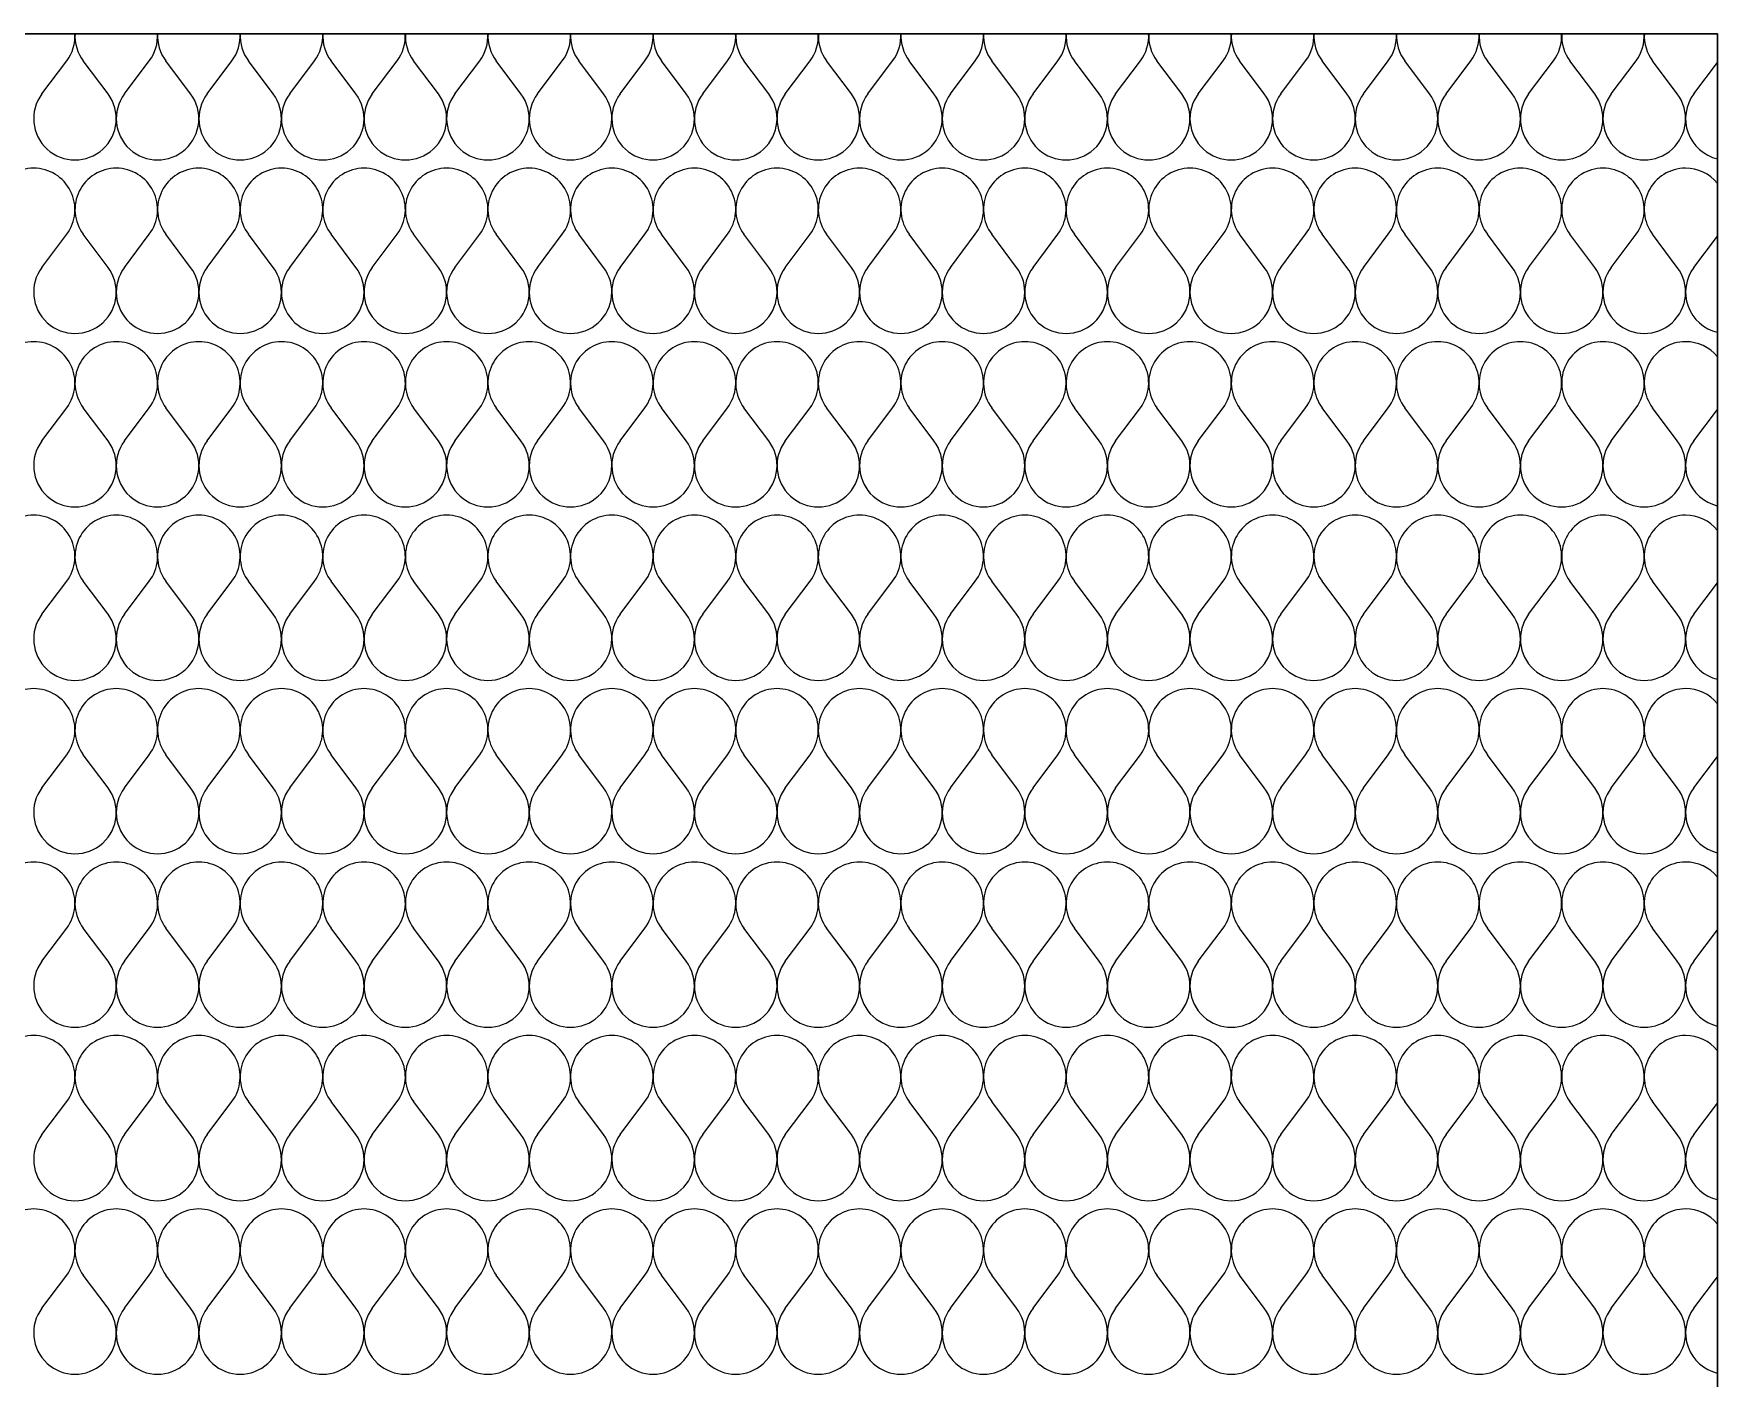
# Model space of a CAD drawing. Header units: centimetres. Extents: x 2952 to 4857, y -1578 to 78.
# Drawn here: x 3684 to 3745.2, y -957.7 to -908.9 of the extents above; entities that cross this region are included whole.
import ezdxf

# ---------------------------------------------------------------- set-up
doc = ezdxf.new("R2010")
doc.units = ezdxf.units.CM
doc.header["$MEASUREMENT"] = 0
doc.layers.add('fill', color=7, linetype='Continuous')

# ---------------------------------------------------------------- blocks, each defined once
blk = doc.blocks.new('*X4')
at = {"layer": 'fill', "color": 150, "linetype": 'Continuous', "lineweight": 13}
for p, q in [((3684.3, -911.1), (3685.2, -909.9)), ((3686.7, -911.1), (3685.8, -909.9)), ((3687.3, -911.1), (3688.2, -909.9)), ((3689.7, -911.1), (3688.8, -909.9)), ((3690.3, -911.1), (3691.2, -909.9)), ((3692.7, -911.1), (3691.8, -909.9)), ((3693.3, -911.1), (3694.2, -909.9)), ((3695.7, -911.1), (3694.8, -909.9)), ((3696.3, -911.1), (3697.2, -909.9)), ((3698.7, -911.1), (3697.8, -909.9)), ((3699.3, -911.1), (3700.2, -909.9)), ((3701.7, -911.1), (3700.8, -909.9)), ((3702.3, -911.1), (3703.2, -909.9)), ((3704.7, -911.1), (3703.8, -909.9)), ((3705.3, -911.1), (3706.2, -909.9)), ((3707.7, -911.1), (3706.8, -909.9)), ((3708.3, -911.1), (3709.2, -909.9)), ((3710.7, -911.1), (3709.8, -909.9)), ((3711.3, -911.1), (3712.2, -909.9)), ((3713.7, -911.1), (3712.8, -909.9)), ((3714.3, -911.1), (3715.2, -909.9)), ((3716.7, -911.1), (3715.8, -909.9)), ((3717.3, -911.1), (3718.2, -909.9)), ((3719.7, -911.1), (3718.8, -909.9)), ((3720.3, -911.1), (3721.2, -909.9)), ((3722.7, -911.1), (3721.8, -909.9)), ((3723.3, -911.1), (3724.2, -909.9)), ((3725.7, -911.1), (3724.8, -909.9)), ((3726.3, -911.1), (3727.2, -909.9)), ((3728.7, -911.1), (3727.8, -909.9)), ((3729.3, -911.1), (3730.2, -909.9)), ((3731.7, -911.1), (3730.8, -909.9)), ((3732.3, -911.1), (3733.2, -909.9)), ((3734.7, -911.1), (3733.8, -909.9)), ((3735.3, -911.1), (3736.2, -909.9)), ((3737.7, -911.1), (3736.8, -909.9)), ((3738.3, -911.1), (3739.2, -909.9)), ((3740.7, -911.1), (3739.8, -909.9)), ((3741.3, -911.1), (3742.2, -909.9)), ((3743.7, -911.1), (3742.8, -909.9)), ((3744.3, -911.1), (3745.154, -909.962)), ((3684.3, -917.4), (3685.2, -916.2)), ((3686.7, -917.4), (3685.8, -916.2)), ((3687.3, -917.4), (3688.2, -916.2)), ((3689.7, -917.4), (3688.8, -916.2)), ((3690.3, -917.4), (3691.2, -916.2)), ((3692.7, -917.4), (3691.8, -916.2)), ((3693.3, -917.4), (3694.2, -916.2)), ((3695.7, -917.4), (3694.8, -916.2)), ((3696.3, -917.4), (3697.2, -916.2)), ((3698.7, -917.4), (3697.8, -916.2)), ((3699.3, -917.4), (3700.2, -916.2)), ((3701.7, -917.4), (3700.8, -916.2)), ((3702.3, -917.4), (3703.2, -916.2)), ((3704.7, -917.4), (3703.8, -916.2)), ((3705.3, -917.4), (3706.2, -916.2)), ((3707.7, -917.4), (3706.8, -916.2)), ((3708.3, -917.4), (3709.2, -916.2)), ((3710.7, -917.4), (3709.8, -916.2)), ((3711.3, -917.4), (3712.2, -916.2)), ((3713.7, -917.4), (3712.8, -916.2)), ((3714.3, -917.4), (3715.2, -916.2)), ((3716.7, -917.4), (3715.8, -916.2)), ((3717.3, -917.4), (3718.2, -916.2)), ((3719.7, -917.4), (3718.8, -916.2)), ((3720.3, -917.4), (3721.2, -916.2)), ((3722.7, -917.4), (3721.8, -916.2)), ((3723.3, -917.4), (3724.2, -916.2)), ((3725.7, -917.4), (3724.8, -916.2)), ((3726.3, -917.4), (3727.2, -916.2)), ((3728.7, -917.4), (3727.8, -916.2)), ((3729.3, -917.4), (3730.2, -916.2)), ((3731.7, -917.4), (3730.8, -916.2)), ((3732.3, -917.4), (3733.2, -916.2)), ((3734.7, -917.4), (3733.8, -916.2)), ((3735.3, -917.4), (3736.2, -916.2)), ((3737.7, -917.4), (3736.8, -916.2)), ((3738.3, -917.4), (3739.2, -916.2)), ((3740.7, -917.4), (3739.8, -916.2)), ((3741.3, -917.4), (3742.2, -916.2)), ((3743.7, -917.4), (3742.8, -916.2)), ((3744.3, -917.4), (3745.154, -916.262)), ((3684.3, -923.7), (3685.2, -922.5)), ((3686.7, -923.7), (3685.8, -922.5)), ((3687.3, -923.7), (3688.2, -922.5)), ((3689.7, -923.7), (3688.8, -922.5)), ((3690.3, -923.7), (3691.2, -922.5)), ((3692.7, -923.7), (3691.8, -922.5)), ((3693.3, -923.7), (3694.2, -922.5)), ((3695.7, -923.7), (3694.8, -922.5)), ((3696.3, -923.7), (3697.2, -922.5)), ((3698.7, -923.7), (3697.8, -922.5)), ((3699.3, -923.7), (3700.2, -922.5)), ((3701.7, -923.7), (3700.8, -922.5)), ((3702.3, -923.7), (3703.2, -922.5)), ((3704.7, -923.7), (3703.8, -922.5)), ((3705.3, -923.7), (3706.2, -922.5)), ((3707.7, -923.7), (3706.8, -922.5)), ((3708.3, -923.7), (3709.2, -922.5)), ((3710.7, -923.7), (3709.8, -922.5)), ((3711.3, -923.7), (3712.2, -922.5)), ((3713.7, -923.7), (3712.8, -922.5)), ((3714.3, -923.7), (3715.2, -922.5)), ((3716.7, -923.7), (3715.8, -922.5)), ((3717.3, -923.7), (3718.2, -922.5)), ((3719.7, -923.7), (3718.8, -922.5)), ((3720.3, -923.7), (3721.2, -922.5)), ((3722.7, -923.7), (3721.8, -922.5)), ((3723.3, -923.7), (3724.2, -922.5)), ((3725.7, -923.7), (3724.8, -922.5)), ((3726.3, -923.7), (3727.2, -922.5)), ((3728.7, -923.7), (3727.8, -922.5)), ((3729.3, -923.7), (3730.2, -922.5)), ((3731.7, -923.7), (3730.8, -922.5)), ((3732.3, -923.7), (3733.2, -922.5)), ((3734.7, -923.7), (3733.8, -922.5)), ((3735.3, -923.7), (3736.2, -922.5)), ((3737.7, -923.7), (3736.8, -922.5)), ((3738.3, -923.7), (3739.2, -922.5)), ((3740.7, -923.7), (3739.8, -922.5)), ((3741.3, -923.7), (3742.2, -922.5)), ((3743.7, -923.7), (3742.8, -922.5)), ((3744.3, -923.7), (3745.154, -922.562)), ((3684.3, -930), (3685.2, -928.8)), ((3686.7, -930), (3685.8, -928.8)), ((3687.3, -930), (3688.2, -928.8)), ((3689.7, -930), (3688.8, -928.8)), ((3690.3, -930), (3691.2, -928.8)), ((3692.7, -930), (3691.8, -928.8)), ((3693.3, -930), (3694.2, -928.8)), ((3695.7, -930), (3694.8, -928.8)), ((3696.3, -930), (3697.2, -928.8)), ((3698.7, -930), (3697.8, -928.8)), ((3699.3, -930), (3700.2, -928.8)), ((3701.7, -930), (3700.8, -928.8)), ((3702.3, -930), (3703.2, -928.8)), ((3704.7, -930), (3703.8, -928.8)), ((3705.3, -930), (3706.2, -928.8)), ((3707.7, -930), (3706.8, -928.8)), ((3708.3, -930), (3709.2, -928.8)), ((3710.7, -930), (3709.8, -928.8)), ((3711.3, -930), (3712.2, -928.8)), ((3713.7, -930), (3712.8, -928.8)), ((3714.3, -930), (3715.2, -928.8)), ((3716.7, -930), (3715.8, -928.8)), ((3717.3, -930), (3718.2, -928.8)), ((3719.7, -930), (3718.8, -928.8)), ((3720.3, -930), (3721.2, -928.8)), ((3722.7, -930), (3721.8, -928.8)), ((3723.3, -930), (3724.2, -928.8)), ((3725.7, -930), (3724.8, -928.8)), ((3726.3, -930), (3727.2, -928.8)), ((3728.7, -930), (3727.8, -928.8)), ((3729.3, -930), (3730.2, -928.8)), ((3731.7, -930), (3730.8, -928.8)), ((3732.3, -930), (3733.2, -928.8)), ((3734.7, -930), (3733.8, -928.8)), ((3735.3, -930), (3736.2, -928.8)), ((3737.7, -930), (3736.8, -928.8)), ((3738.3, -930), (3739.2, -928.8)), ((3740.7, -930), (3739.8, -928.8)), ((3741.3, -930), (3742.2, -928.8)), ((3743.7, -930), (3742.8, -928.8)), ((3744.3, -930), (3745.154, -928.862)), ((3684.3, -936.3), (3685.2, -935.1)), ((3686.7, -936.3), (3685.8, -935.1)), ((3687.3, -936.3), (3688.2, -935.1)), ((3689.7, -936.3), (3688.8, -935.1)), ((3690.3, -936.3), (3691.2, -935.1)), ((3692.7, -936.3), (3691.8, -935.1)), ((3693.3, -936.3), (3694.2, -935.1)), ((3695.7, -936.3), (3694.8, -935.1)), ((3696.3, -936.3), (3697.2, -935.1)), ((3698.7, -936.3), (3697.8, -935.1)), ((3699.3, -936.3), (3700.2, -935.1)), ((3701.7, -936.3), (3700.8, -935.1)), ((3702.3, -936.3), (3703.2, -935.1)), ((3704.7, -936.3), (3703.8, -935.1)), ((3705.3, -936.3), (3706.2, -935.1)), ((3707.7, -936.3), (3706.8, -935.1)), ((3708.3, -936.3), (3709.2, -935.1)), ((3710.7, -936.3), (3709.8, -935.1)), ((3711.3, -936.3), (3712.2, -935.1)), ((3713.7, -936.3), (3712.8, -935.1)), ((3714.3, -936.3), (3715.2, -935.1)), ((3716.7, -936.3), (3715.8, -935.1)), ((3717.3, -936.3), (3718.2, -935.1)), ((3719.7, -936.3), (3718.8, -935.1)), ((3720.3, -936.3), (3721.2, -935.1)), ((3722.7, -936.3), (3721.8, -935.1)), ((3723.3, -936.3), (3724.2, -935.1)), ((3725.7, -936.3), (3724.8, -935.1)), ((3726.3, -936.3), (3727.2, -935.1)), ((3728.7, -936.3), (3727.8, -935.1)), ((3729.3, -936.3), (3730.2, -935.1)), ((3731.7, -936.3), (3730.8, -935.1)), ((3732.3, -936.3), (3733.2, -935.1)), ((3734.7, -936.3), (3733.8, -935.1)), ((3735.3, -936.3), (3736.2, -935.1)), ((3737.7, -936.3), (3736.8, -935.1)), ((3738.3, -936.3), (3739.2, -935.1)), ((3740.7, -936.3), (3739.8, -935.1)), ((3741.3, -936.3), (3742.2, -935.1)), ((3743.7, -936.3), (3742.8, -935.1)), ((3744.3, -936.3), (3745.154, -935.162)), ((3684.3, -942.6), (3685.2, -941.4)), ((3686.7, -942.6), (3685.8, -941.4)), ((3687.3, -942.6), (3688.2, -941.4)), ((3689.7, -942.6), (3688.8, -941.4)), ((3690.3, -942.6), (3691.2, -941.4)), ((3692.7, -942.6), (3691.8, -941.4)), ((3693.3, -942.6), (3694.2, -941.4)), ((3695.7, -942.6), (3694.8, -941.4)), ((3696.3, -942.6), (3697.2, -941.4)), ((3698.7, -942.6), (3697.8, -941.4)), ((3699.3, -942.6), (3700.2, -941.4)), ((3701.7, -942.6), (3700.8, -941.4)), ((3702.3, -942.6), (3703.2, -941.4)), ((3704.7, -942.6), (3703.8, -941.4)), ((3705.3, -942.6), (3706.2, -941.4)), ((3707.7, -942.6), (3706.8, -941.4)), ((3708.3, -942.6), (3709.2, -941.4)), ((3710.7, -942.6), (3709.8, -941.4)), ((3711.3, -942.6), (3712.2, -941.4)), ((3713.7, -942.6), (3712.8, -941.4)), ((3714.3, -942.6), (3715.2, -941.4)), ((3716.7, -942.6), (3715.8, -941.4)), ((3717.3, -942.6), (3718.2, -941.4)), ((3719.7, -942.6), (3718.8, -941.4)), ((3720.3, -942.6), (3721.2, -941.4)), ((3722.7, -942.6), (3721.8, -941.4)), ((3723.3, -942.6), (3724.2, -941.4)), ((3725.7, -942.6), (3724.8, -941.4)), ((3726.3, -942.6), (3727.2, -941.4)), ((3728.7, -942.6), (3727.8, -941.4)), ((3729.3, -942.6), (3730.2, -941.4)), ((3731.7, -942.6), (3730.8, -941.4)), ((3732.3, -942.6), (3733.2, -941.4)), ((3734.7, -942.6), (3733.8, -941.4)), ((3735.3, -942.6), (3736.2, -941.4)), ((3737.7, -942.6), (3736.8, -941.4)), ((3738.3, -942.6), (3739.2, -941.4)), ((3740.7, -942.6), (3739.8, -941.4)), ((3741.3, -942.6), (3742.2, -941.4)), ((3743.7, -942.6), (3742.8, -941.4)), ((3744.3, -942.6), (3745.154, -941.462)), ((3684.3, -948.9), (3685.2, -947.7)), ((3686.7, -948.9), (3685.8, -947.7)), ((3687.3, -948.9), (3688.2, -947.7)), ((3689.7, -948.9), (3688.8, -947.7)), ((3690.3, -948.9), (3691.2, -947.7)), ((3692.7, -948.9), (3691.8, -947.7)), ((3693.3, -948.9), (3694.2, -947.7)), ((3695.7, -948.9), (3694.8, -947.7)), ((3696.3, -948.9), (3697.2, -947.7)), ((3698.7, -948.9), (3697.8, -947.7)), ((3699.3, -948.9), (3700.2, -947.7)), ((3701.7, -948.9), (3700.8, -947.7)), ((3702.3, -948.9), (3703.2, -947.7)), ((3704.7, -948.9), (3703.8, -947.7)), ((3705.3, -948.9), (3706.2, -947.7)), ((3707.7, -948.9), (3706.8, -947.7)), ((3708.3, -948.9), (3709.2, -947.7)), ((3710.7, -948.9), (3709.8, -947.7)), ((3711.3, -948.9), (3712.2, -947.7)), ((3713.7, -948.9), (3712.8, -947.7)), ((3714.3, -948.9), (3715.2, -947.7)), ((3716.7, -948.9), (3715.8, -947.7)), ((3717.3, -948.9), (3718.2, -947.7)), ((3719.7, -948.9), (3718.8, -947.7)), ((3720.3, -948.9), (3721.2, -947.7)), ((3722.7, -948.9), (3721.8, -947.7)), ((3723.3, -948.9), (3724.2, -947.7)), ((3725.7, -948.9), (3724.8, -947.7)), ((3726.3, -948.9), (3727.2, -947.7)), ((3728.7, -948.9), (3727.8, -947.7)), ((3729.3, -948.9), (3730.2, -947.7)), ((3731.7, -948.9), (3730.8, -947.7)), ((3732.3, -948.9), (3733.2, -947.7)), ((3734.7, -948.9), (3733.8, -947.7)), ((3735.3, -948.9), (3736.2, -947.7)), ((3737.7, -948.9), (3736.8, -947.7)), ((3738.3, -948.9), (3739.2, -947.7)), ((3740.7, -948.9), (3739.8, -947.7)), ((3741.3, -948.9), (3742.2, -947.7)), ((3743.7, -948.9), (3742.8, -947.7)), ((3744.3, -948.9), (3745.154, -947.762)), ((3684.3, -955.2), (3685.2, -954)), ((3686.7, -955.2), (3685.8, -954)), ((3687.3, -955.2), (3688.2, -954)), ((3689.7, -955.2), (3688.8, -954)), ((3690.3, -955.2), (3691.2, -954)), ((3692.7, -955.2), (3691.8, -954)), ((3693.3, -955.2), (3694.2, -954)), ((3695.7, -955.2), (3694.8, -954)), ((3696.3, -955.2), (3697.2, -954)), ((3698.7, -955.2), (3697.8, -954)), ((3699.3, -955.2), (3700.2, -954)), ((3701.7, -955.2), (3700.8, -954)), ((3702.3, -955.2), (3703.2, -954)), ((3704.7, -955.2), (3703.8, -954)), ((3705.3, -955.2), (3706.2, -954)), ((3707.7, -955.2), (3706.8, -954)), ((3708.3, -955.2), (3709.2, -954)), ((3710.7, -955.2), (3709.8, -954)), ((3711.3, -955.2), (3712.2, -954)), ((3713.7, -955.2), (3712.8, -954)), ((3714.3, -955.2), (3715.2, -954)), ((3716.7, -955.2), (3715.8, -954)), ((3717.3, -955.2), (3718.2, -954)), ((3719.7, -955.2), (3718.8, -954)), ((3720.3, -955.2), (3721.2, -954)), ((3722.7, -955.2), (3721.8, -954)), ((3723.3, -955.2), (3724.2, -954)), ((3725.7, -955.2), (3724.8, -954)), ((3726.3, -955.2), (3727.2, -954)), ((3728.7, -955.2), (3727.8, -954)), ((3729.3, -955.2), (3730.2, -954)), ((3731.7, -955.2), (3730.8, -954)), ((3732.3, -955.2), (3733.2, -954)), ((3734.7, -955.2), (3733.8, -954)), ((3735.3, -955.2), (3736.2, -954)), ((3737.7, -955.2), (3736.8, -954)), ((3738.3, -955.2), (3739.2, -954)), ((3740.7, -955.2), (3739.8, -954)), ((3741.3, -955.2), (3742.2, -954)), ((3743.7, -955.2), (3742.8, -954)), ((3744.3, -955.2), (3745.154, -954.062))]:
    blk.add_line(p, q, dxfattribs=at)
for centre, start, end in [((3684, -909), 323.1301, 3.32102), ((3687, -909), 176.67898, 216.8699), ((3687, -909), 323.1301, 3.32102), ((3690, -909), 176.67898, 216.8699), ((3690, -909), 323.1301, 3.32102), ((3693, -909), 176.67898, 216.8699), ((3693, -909), 323.1301, 3.32102), ((3696, -909), 176.67898, 216.8699), ((3696, -909), 323.1301, 3.32102), ((3699, -909), 176.67898, 216.8699), ((3699, -909), 323.1301, 3.32102), ((3702, -909), 176.67898, 216.8699), ((3702, -909), 323.1301, 3.32102), ((3705, -909), 176.67898, 216.8699), ((3705, -909), 323.1301, 3.32102), ((3708, -909), 176.67898, 216.8699), ((3708, -909), 323.1301, 3.32102), ((3711, -909), 176.67898, 216.8699), ((3711, -909), 323.1301, 3.32102), ((3714, -909), 176.67898, 216.8699), ((3714, -909), 323.1301, 3.32102), ((3717, -909), 176.67898, 216.8699), ((3717, -909), 323.1301, 3.32102), ((3720, -909), 176.67898, 216.8699), ((3720, -909), 323.1301, 3.32102), ((3723, -909), 176.67898, 216.8699), ((3723, -909), 323.1301, 3.32102), ((3726, -909), 176.67898, 216.8699), ((3726, -909), 323.1301, 3.32102), ((3729, -909), 176.67898, 216.8699), ((3729, -909), 323.1301, 3.32102), ((3732, -909), 176.67898, 216.8699), ((3732, -909), 323.1301, 3.32102), ((3735, -909), 176.67898, 216.8699), ((3735, -909), 323.1301, 3.32102), ((3738, -909), 176.67898, 216.8699), ((3738, -909), 323.1301, 3.32102), ((3741, -909), 176.67898, 216.8699), ((3741, -909), 323.1301, 3.32102), ((3744, -909), 176.67898, 216.8699), ((3685.5, -912), 143.1301, 36.8699), ((3688.5, -912), 143.1301, 36.8699), ((3691.5, -912), 143.1301, 36.8699), ((3694.5, -912), 143.1301, 36.8699), ((3697.5, -912), 143.1301, 36.8699), ((3700.5, -912), 143.1301, 36.8699), ((3703.5, -912), 143.1301, 36.8699), ((3706.5, -912), 143.1301, 36.8699), ((3709.5, -912), 143.1301, 36.8699), ((3712.5, -912), 143.1301, 36.8699), ((3715.5, -912), 143.1301, 36.8699), ((3718.5, -912), 143.1301, 36.8699), ((3721.5, -912), 143.1301, 36.8699), ((3724.5, -912), 143.1301, 36.8699), ((3727.5, -912), 143.1301, 36.8699), ((3730.5, -912), 143.1301, 36.8699), ((3733.5, -912), 143.1301, 36.8699), ((3736.5, -912), 143.1301, 36.8699), ((3739.5, -912), 143.1301, 36.8699), ((3742.5, -912), 143.1301, 36.8699), ((3745.5, -912), 143.1301, 256.65104), ((3684, -915.3), 90, 216.8699), ((3684, -915.3), 323.1301, 90), ((3687, -915.3), 90, 216.8699), ((3687, -915.3), 323.1301, 90), ((3690, -915.3), 90, 216.8699), ((3690, -915.3), 323.1301, 90), ((3693, -915.3), 90, 216.8699), ((3693, -915.3), 323.1301, 90), ((3696, -915.3), 90, 216.8699), ((3696, -915.3), 323.1301, 90), ((3699, -915.3), 90, 216.8699), ((3699, -915.3), 323.1301, 90), ((3702, -915.3), 90, 216.8699), ((3702, -915.3), 323.1301, 90), ((3705, -915.3), 90, 216.8699), ((3705, -915.3), 323.1301, 90), ((3708, -915.3), 90, 216.8699), ((3708, -915.3), 323.1301, 90), ((3711, -915.3), 90, 216.8699), ((3711, -915.3), 323.1301, 90), ((3714, -915.3), 90, 216.8699), ((3714, -915.3), 323.1301, 90), ((3717, -915.3), 90, 216.8699), ((3717, -915.3), 323.1301, 90), ((3720, -915.3), 90, 216.8699), ((3720, -915.3), 323.1301, 90), ((3723, -915.3), 90, 216.8699), ((3723, -915.3), 323.1301, 90), ((3726, -915.3), 90, 216.8699), ((3726, -915.3), 323.1301, 90), ((3729, -915.3), 90, 216.8699), ((3729, -915.3), 323.1301, 90), ((3732, -915.3), 90, 216.8699), ((3732, -915.3), 323.1301, 90), ((3735, -915.3), 90, 216.8699), ((3735, -915.3), 323.1301, 90), ((3738, -915.3), 90, 216.8699), ((3738, -915.3), 323.1301, 90), ((3741, -915.3), 90, 216.8699), ((3741, -915.3), 323.1301, 90), ((3744, -915.3), 90, 216.8699), ((3744, -915.3), 39.72518, 90), ((3685.5, -918.3), 143.1301, 36.8699), ((3688.5, -918.3), 143.1301, 36.8699), ((3691.5, -918.3), 143.1301, 36.8699), ((3694.5, -918.3), 143.1301, 36.8699), ((3697.5, -918.3), 143.1301, 36.8699), ((3700.5, -918.3), 143.1301, 36.8699), ((3703.5, -918.3), 143.1301, 36.8699), ((3706.5, -918.3), 143.1301, 36.8699), ((3709.5, -918.3), 143.1301, 36.8699), ((3712.5, -918.3), 143.1301, 36.8699), ((3715.5, -918.3), 143.1301, 36.8699), ((3718.5, -918.3), 143.1301, 36.8699), ((3721.5, -918.3), 143.1301, 36.8699), ((3724.5, -918.3), 143.1301, 36.8699), ((3727.5, -918.3), 143.1301, 36.8699), ((3730.5, -918.3), 143.1301, 36.8699), ((3733.5, -918.3), 143.1301, 36.8699), ((3736.5, -918.3), 143.1301, 36.8699), ((3739.5, -918.3), 143.1301, 36.8699), ((3742.5, -918.3), 143.1301, 36.8699), ((3745.5, -918.3), 143.1301, 256.65104), ((3684, -921.6), 90, 216.8699), ((3684, -921.6), 323.1301, 90), ((3687, -921.6), 90, 216.8699), ((3687, -921.6), 323.1301, 90), ((3690, -921.6), 90, 216.8699), ((3690, -921.6), 323.1301, 90), ((3693, -921.6), 90, 216.8699), ((3693, -921.6), 323.1301, 90), ((3696, -921.6), 90, 216.8699), ((3696, -921.6), 323.1301, 90), ((3699, -921.6), 90, 216.8699), ((3699, -921.6), 323.1301, 90), ((3702, -921.6), 90, 216.8699), ((3702, -921.6), 323.1301, 90), ((3705, -921.6), 90, 216.8699), ((3705, -921.6), 323.1301, 90), ((3708, -921.6), 90, 216.8699), ((3708, -921.6), 323.1301, 90), ((3711, -921.6), 90, 216.8699), ((3711, -921.6), 323.1301, 90), ((3714, -921.6), 90, 216.8699), ((3714, -921.6), 323.1301, 90), ((3717, -921.6), 90, 216.8699), ((3717, -921.6), 323.1301, 90), ((3720, -921.6), 90, 216.8699), ((3720, -921.6), 323.1301, 90), ((3723, -921.6), 90, 216.8699), ((3723, -921.6), 323.1301, 90), ((3726, -921.6), 90, 216.8699), ((3726, -921.6), 323.1301, 90), ((3729, -921.6), 90, 216.8699), ((3729, -921.6), 323.1301, 90), ((3732, -921.6), 90, 216.8699), ((3732, -921.6), 323.1301, 90), ((3735, -921.6), 90, 216.8699), ((3735, -921.6), 323.1301, 90), ((3738, -921.6), 90, 216.8699), ((3738, -921.6), 323.1301, 90), ((3741, -921.6), 90, 216.8699), ((3741, -921.6), 323.1301, 90), ((3744, -921.6), 90, 216.8699), ((3744, -921.6), 39.72518, 90), ((3685.5, -924.6), 143.1301, 36.8699), ((3688.5, -924.6), 143.1301, 36.8699), ((3691.5, -924.6), 143.1301, 36.8699), ((3694.5, -924.6), 143.1301, 36.8699), ((3697.5, -924.6), 143.1301, 36.8699), ((3700.5, -924.6), 143.1301, 36.8699), ((3703.5, -924.6), 143.1301, 36.8699), ((3706.5, -924.6), 143.1301, 36.8699), ((3709.5, -924.6), 143.1301, 36.8699), ((3712.5, -924.6), 143.1301, 36.8699), ((3715.5, -924.6), 143.1301, 36.8699), ((3718.5, -924.6), 143.1301, 36.8699), ((3721.5, -924.6), 143.1301, 36.8699), ((3724.5, -924.6), 143.1301, 36.8699), ((3727.5, -924.6), 143.1301, 36.8699), ((3730.5, -924.6), 143.1301, 36.8699), ((3733.5, -924.6), 143.1301, 36.8699), ((3736.5, -924.6), 143.1301, 36.8699), ((3739.5, -924.6), 143.1301, 36.8699), ((3742.5, -924.6), 143.1301, 36.8699), ((3745.5, -924.6), 143.1301, 256.65104), ((3684, -927.9), 90, 216.8699), ((3684, -927.9), 323.1301, 90), ((3687, -927.9), 90, 216.8699), ((3687, -927.9), 323.1301, 90), ((3690, -927.9), 90, 216.8699), ((3690, -927.9), 323.1301, 90), ((3693, -927.9), 90, 216.8699), ((3693, -927.9), 323.1301, 90), ((3696, -927.9), 90, 216.8699), ((3696, -927.9), 323.1301, 90), ((3699, -927.9), 90, 216.8699), ((3699, -927.9), 323.1301, 90), ((3702, -927.9), 90, 216.8699), ((3702, -927.9), 323.1301, 90), ((3705, -927.9), 90, 216.8699), ((3705, -927.9), 323.1301, 90), ((3708, -927.9), 90, 216.8699), ((3708, -927.9), 323.1301, 90), ((3711, -927.9), 90, 216.8699), ((3711, -927.9), 323.1301, 90), ((3714, -927.9), 90, 216.8699), ((3714, -927.9), 323.1301, 90), ((3717, -927.9), 90, 216.8699), ((3717, -927.9), 323.1301, 90), ((3720, -927.9), 90, 216.8699), ((3720, -927.9), 323.1301, 90), ((3723, -927.9), 90, 216.8699), ((3723, -927.9), 323.1301, 90), ((3726, -927.9), 90, 216.8699), ((3726, -927.9), 323.1301, 90), ((3729, -927.9), 90, 216.8699), ((3729, -927.9), 323.1301, 90), ((3732, -927.9), 90, 216.8699), ((3732, -927.9), 323.1301, 90), ((3735, -927.9), 90, 216.8699), ((3735, -927.9), 323.1301, 90), ((3738, -927.9), 90, 216.8699), ((3738, -927.9), 323.1301, 90), ((3741, -927.9), 90, 216.8699), ((3741, -927.9), 323.1301, 90), ((3744, -927.9), 90, 216.8699), ((3744, -927.9), 39.72518, 90), ((3685.5, -930.9), 143.1301, 36.8699), ((3688.5, -930.9), 143.1301, 36.8699), ((3691.5, -930.9), 143.1301, 36.8699), ((3694.5, -930.9), 143.1301, 36.8699), ((3697.5, -930.9), 143.1301, 36.8699), ((3700.5, -930.9), 143.1301, 36.8699), ((3703.5, -930.9), 143.1301, 36.8699), ((3706.5, -930.9), 143.1301, 36.8699), ((3709.5, -930.9), 143.1301, 36.8699), ((3712.5, -930.9), 143.1301, 36.8699), ((3715.5, -930.9), 143.1301, 36.8699), ((3718.5, -930.9), 143.1301, 36.8699), ((3721.5, -930.9), 143.1301, 36.8699), ((3724.5, -930.9), 143.1301, 36.8699), ((3727.5, -930.9), 143.1301, 36.8699), ((3730.5, -930.9), 143.1301, 36.8699), ((3733.5, -930.9), 143.1301, 36.8699), ((3736.5, -930.9), 143.1301, 36.8699), ((3739.5, -930.9), 143.1301, 36.8699), ((3742.5, -930.9), 143.1301, 36.8699), ((3745.5, -930.9), 143.1301, 256.65104), ((3684, -934.2), 90, 216.8699), ((3684, -934.2), 323.1301, 90), ((3687, -934.2), 90, 216.8699), ((3687, -934.2), 323.1301, 90), ((3690, -934.2), 90, 216.8699), ((3690, -934.2), 323.1301, 90), ((3693, -934.2), 90, 216.8699), ((3693, -934.2), 323.1301, 90), ((3696, -934.2), 90, 216.8699), ((3696, -934.2), 323.1301, 90), ((3699, -934.2), 90, 216.8699), ((3699, -934.2), 323.1301, 90), ((3702, -934.2), 90, 216.8699), ((3702, -934.2), 323.1301, 90), ((3705, -934.2), 90, 216.8699), ((3705, -934.2), 323.1301, 90), ((3708, -934.2), 90, 216.8699), ((3708, -934.2), 323.1301, 90), ((3711, -934.2), 90, 216.8699), ((3711, -934.2), 323.1301, 90), ((3714, -934.2), 90, 216.8699), ((3714, -934.2), 323.1301, 90), ((3717, -934.2), 90, 216.8699), ((3717, -934.2), 323.1301, 90), ((3720, -934.2), 90, 216.8699), ((3720, -934.2), 323.1301, 90), ((3723, -934.2), 90, 216.8699), ((3723, -934.2), 323.1301, 90), ((3726, -934.2), 90, 216.8699), ((3726, -934.2), 323.1301, 90), ((3729, -934.2), 90, 216.8699), ((3729, -934.2), 323.1301, 90), ((3732, -934.2), 90, 216.8699), ((3732, -934.2), 323.1301, 90), ((3735, -934.2), 90, 216.8699), ((3735, -934.2), 323.1301, 90), ((3738, -934.2), 90, 216.8699), ((3738, -934.2), 323.1301, 90), ((3741, -934.2), 90, 216.8699), ((3741, -934.2), 323.1301, 90), ((3744, -934.2), 90, 216.8699), ((3744, -934.2), 39.72518, 90), ((3685.5, -937.2), 143.1301, 36.8699), ((3688.5, -937.2), 143.1301, 36.8699), ((3691.5, -937.2), 143.1301, 36.8699), ((3694.5, -937.2), 143.1301, 36.8699), ((3697.5, -937.2), 143.1301, 36.8699), ((3700.5, -937.2), 143.1301, 36.8699), ((3703.5, -937.2), 143.1301, 36.8699), ((3706.5, -937.2), 143.1301, 36.8699), ((3709.5, -937.2), 143.1301, 36.8699), ((3712.5, -937.2), 143.1301, 36.8699), ((3715.5, -937.2), 143.1301, 36.8699), ((3718.5, -937.2), 143.1301, 36.8699), ((3721.5, -937.2), 143.1301, 36.8699), ((3724.5, -937.2), 143.1301, 36.8699), ((3727.5, -937.2), 143.1301, 36.8699), ((3730.5, -937.2), 143.1301, 36.8699), ((3733.5, -937.2), 143.1301, 36.8699), ((3736.5, -937.2), 143.1301, 36.8699), ((3739.5, -937.2), 143.1301, 36.8699), ((3742.5, -937.2), 143.1301, 36.8699), ((3745.5, -937.2), 143.1301, 256.65104), ((3684, -940.5), 90, 216.8699), ((3684, -940.5), 323.1301, 90), ((3687, -940.5), 90, 216.8699), ((3687, -940.5), 323.1301, 90), ((3690, -940.5), 90, 216.8699), ((3690, -940.5), 323.1301, 90), ((3693, -940.5), 90, 216.8699), ((3693, -940.5), 323.1301, 90), ((3696, -940.5), 90, 216.8699), ((3696, -940.5), 323.1301, 90), ((3699, -940.5), 90, 216.8699), ((3699, -940.5), 323.1301, 90), ((3702, -940.5), 90, 216.8699), ((3702, -940.5), 323.1301, 90), ((3705, -940.5), 90, 216.8699), ((3705, -940.5), 323.1301, 90), ((3708, -940.5), 90, 216.8699), ((3708, -940.5), 323.1301, 90), ((3711, -940.5), 90, 216.8699), ((3711, -940.5), 323.1301, 90), ((3714, -940.5), 90, 216.8699), ((3714, -940.5), 323.1301, 90), ((3717, -940.5), 90, 216.8699), ((3717, -940.5), 323.1301, 90), ((3720, -940.5), 90, 216.8699), ((3720, -940.5), 323.1301, 90), ((3723, -940.5), 90, 216.8699), ((3723, -940.5), 323.1301, 90), ((3726, -940.5), 90, 216.8699), ((3726, -940.5), 323.1301, 90), ((3729, -940.5), 90, 216.8699), ((3729, -940.5), 323.1301, 90), ((3732, -940.5), 90, 216.8699), ((3732, -940.5), 323.1301, 90), ((3735, -940.5), 90, 216.8699), ((3735, -940.5), 323.1301, 90), ((3738, -940.5), 90, 216.8699), ((3738, -940.5), 323.1301, 90), ((3741, -940.5), 90, 216.8699), ((3741, -940.5), 323.1301, 90), ((3744, -940.5), 90, 216.8699), ((3744, -940.5), 39.72518, 90), ((3685.5, -943.5), 143.1301, 36.8699), ((3688.5, -943.5), 143.1301, 36.8699), ((3691.5, -943.5), 143.1301, 36.8699), ((3694.5, -943.5), 143.1301, 36.8699), ((3697.5, -943.5), 143.1301, 36.8699), ((3700.5, -943.5), 143.1301, 36.8699), ((3703.5, -943.5), 143.1301, 36.8699), ((3706.5, -943.5), 143.1301, 36.8699), ((3709.5, -943.5), 143.1301, 36.8699), ((3712.5, -943.5), 143.1301, 36.8699), ((3715.5, -943.5), 143.1301, 36.8699), ((3718.5, -943.5), 143.1301, 36.8699), ((3721.5, -943.5), 143.1301, 36.8699), ((3724.5, -943.5), 143.1301, 36.8699), ((3727.5, -943.5), 143.1301, 36.8699), ((3730.5, -943.5), 143.1301, 36.8699), ((3733.5, -943.5), 143.1301, 36.8699), ((3736.5, -943.5), 143.1301, 36.8699), ((3739.5, -943.5), 143.1301, 36.8699), ((3742.5, -943.5), 143.1301, 36.8699), ((3745.5, -943.5), 143.1301, 256.65104), ((3684, -946.8), 90, 216.8699), ((3684, -946.8), 323.1301, 90), ((3687, -946.8), 90, 216.8699), ((3687, -946.8), 323.1301, 90), ((3690, -946.8), 90, 216.8699), ((3690, -946.8), 323.1301, 90), ((3693, -946.8), 90, 216.8699), ((3693, -946.8), 323.1301, 90), ((3696, -946.8), 90, 216.8699), ((3696, -946.8), 323.1301, 90), ((3699, -946.8), 90, 216.8699), ((3699, -946.8), 323.1301, 90), ((3702, -946.8), 90, 216.8699), ((3702, -946.8), 323.1301, 90), ((3705, -946.8), 90, 216.8699), ((3705, -946.8), 323.1301, 90), ((3708, -946.8), 90, 216.8699), ((3708, -946.8), 323.1301, 90), ((3711, -946.8), 90, 216.8699), ((3711, -946.8), 323.1301, 90), ((3714, -946.8), 90, 216.8699), ((3714, -946.8), 323.1301, 90), ((3717, -946.8), 90, 216.8699), ((3717, -946.8), 323.1301, 90), ((3720, -946.8), 90, 216.8699), ((3720, -946.8), 323.1301, 90), ((3723, -946.8), 90, 216.8699), ((3723, -946.8), 323.1301, 90), ((3726, -946.8), 90, 216.8699), ((3726, -946.8), 323.1301, 90), ((3729, -946.8), 90, 216.8699), ((3729, -946.8), 323.1301, 90), ((3732, -946.8), 90, 216.8699), ((3732, -946.8), 323.1301, 90), ((3735, -946.8), 90, 216.8699), ((3735, -946.8), 323.1301, 90), ((3738, -946.8), 90, 216.8699), ((3738, -946.8), 323.1301, 90), ((3741, -946.8), 90, 216.8699), ((3741, -946.8), 323.1301, 90), ((3744, -946.8), 90, 216.8699), ((3744, -946.8), 39.72518, 90), ((3685.5, -949.8), 143.1301, 36.8699), ((3688.5, -949.8), 143.1301, 36.8699), ((3691.5, -949.8), 143.1301, 36.8699), ((3694.5, -949.8), 143.1301, 36.8699), ((3697.5, -949.8), 143.1301, 36.8699), ((3700.5, -949.8), 143.1301, 36.8699), ((3703.5, -949.8), 143.1301, 36.8699), ((3706.5, -949.8), 143.1301, 36.8699), ((3709.5, -949.8), 143.1301, 36.8699), ((3712.5, -949.8), 143.1301, 36.8699), ((3715.5, -949.8), 143.1301, 36.8699), ((3718.5, -949.8), 143.1301, 36.8699), ((3721.5, -949.8), 143.1301, 36.8699), ((3724.5, -949.8), 143.1301, 36.8699), ((3727.5, -949.8), 143.1301, 36.8699), ((3730.5, -949.8), 143.1301, 36.8699), ((3733.5, -949.8), 143.1301, 36.8699), ((3736.5, -949.8), 143.1301, 36.8699), ((3739.5, -949.8), 143.1301, 36.8699), ((3742.5, -949.8), 143.1301, 36.8699), ((3745.5, -949.8), 143.1301, 256.65104), ((3684, -953.1), 90, 216.8699), ((3684, -953.1), 323.1301, 90), ((3687, -953.1), 90, 216.8699), ((3687, -953.1), 323.1301, 90), ((3690, -953.1), 90, 216.8699), ((3690, -953.1), 323.1301, 90), ((3693, -953.1), 90, 216.8699), ((3693, -953.1), 323.1301, 90), ((3696, -953.1), 90, 216.8699), ((3696, -953.1), 323.1301, 90), ((3699, -953.1), 90, 216.8699), ((3699, -953.1), 323.1301, 90), ((3702, -953.1), 90, 216.8699), ((3702, -953.1), 323.1301, 90), ((3705, -953.1), 90, 216.8699), ((3705, -953.1), 323.1301, 90), ((3708, -953.1), 90, 216.8699), ((3708, -953.1), 323.1301, 90), ((3711, -953.1), 90, 216.8699), ((3711, -953.1), 323.1301, 90), ((3714, -953.1), 90, 216.8699), ((3714, -953.1), 323.1301, 90), ((3717, -953.1), 90, 216.8699), ((3717, -953.1), 323.1301, 90), ((3720, -953.1), 90, 216.8699), ((3720, -953.1), 323.1301, 90), ((3723, -953.1), 90, 216.8699), ((3723, -953.1), 323.1301, 90), ((3726, -953.1), 90, 216.8699), ((3726, -953.1), 323.1301, 90), ((3729, -953.1), 90, 216.8699), ((3729, -953.1), 323.1301, 90), ((3732, -953.1), 90, 216.8699), ((3732, -953.1), 323.1301, 90), ((3735, -953.1), 90, 216.8699), ((3735, -953.1), 323.1301, 90), ((3738, -953.1), 90, 216.8699), ((3738, -953.1), 323.1301, 90), ((3741, -953.1), 90, 216.8699), ((3741, -953.1), 323.1301, 90), ((3744, -953.1), 90, 216.8699), ((3744, -953.1), 39.72518, 90), ((3685.5, -956.1), 143.1301, 36.8699), ((3688.5, -956.1), 143.1301, 36.8699), ((3691.5, -956.1), 143.1301, 36.8699), ((3694.5, -956.1), 143.1301, 36.8699), ((3697.5, -956.1), 143.1301, 36.8699), ((3700.5, -956.1), 143.1301, 36.8699), ((3703.5, -956.1), 143.1301, 36.8699), ((3706.5, -956.1), 143.1301, 36.8699), ((3709.5, -956.1), 143.1301, 36.8699), ((3712.5, -956.1), 143.1301, 36.8699), ((3715.5, -956.1), 143.1301, 36.8699), ((3718.5, -956.1), 143.1301, 36.8699), ((3721.5, -956.1), 143.1301, 36.8699), ((3724.5, -956.1), 143.1301, 36.8699), ((3727.5, -956.1), 143.1301, 36.8699), ((3730.5, -956.1), 143.1301, 36.8699), ((3733.5, -956.1), 143.1301, 36.8699), ((3736.5, -956.1), 143.1301, 36.8699), ((3739.5, -956.1), 143.1301, 36.8699), ((3742.5, -956.1), 143.1301, 36.8699), ((3745.5, -956.1), 143.1301, 256.65104)]:
    blk.add_arc(centre, 1.5, start, end, dxfattribs=at)

msp = doc.modelspace()

# ---------------------------------------------------------------- linework, layer by layer
at = {"layer": 'fill', "color": 7, "linetype": 'Continuous', "lineweight": 30, "flags": 128}
msp.add_lwpolyline([(3645.156, -1008.909), (3745.154, -1008.909), (3745.154, -908.913), (3645.156, -908.913)], close=True, dxfattribs=at)

# ---------------------------------------------------------------- block references
at = {"layer": 'fill', "color": 150, "linetype": 'Continuous', "lineweight": 13}
msp.add_blockref('*X4', (0, 0), dxfattribs=at)

doc.saveas('drawing.dxf')
